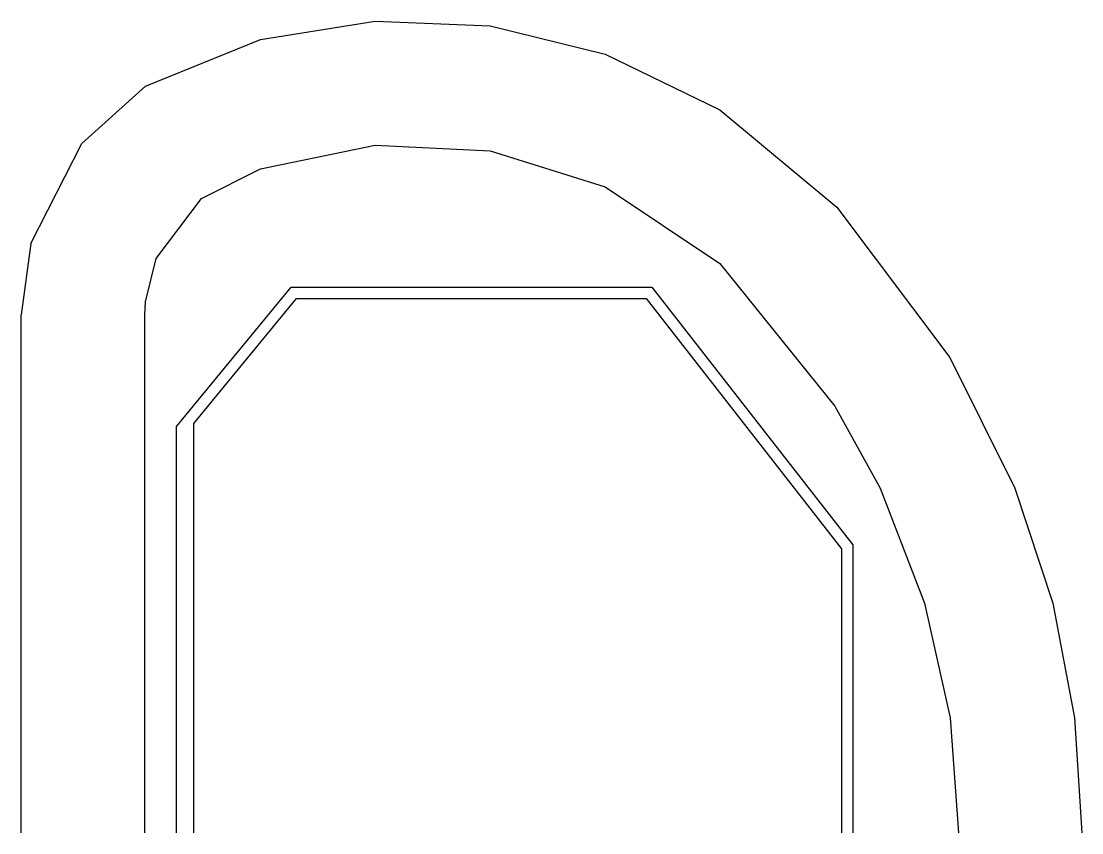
# Model space of a CAD drawing. Extents: x 292 to 1215, y 0 to 706.
import ezdxf

# ---------------------------------------------------------------- set-up
doc = ezdxf.new("R2010")
doc.units = 0
doc.header["$LTSCALE"] = 2.5
doc.header["$MEASUREMENT"] = 0
doc.layers.add('3', color=7, linetype='Continuous')

msp = doc.modelspace()

# ---------------------------------------------------------------- linework, layer by layer
at = {"layer": '3', "color": 7, "linetype": 'Continuous'}
for p, q in [((500, 690.413172), (600, 706.394912)), ((600, 706.394912), (700, 702.350578)), ((700, 702.350578), (800, 677.771604)), ((400, 649.726041), (500, 690.413172)), ((800, 677.771604), (900, 629.141913)), ((344.608596, 600), (400, 649.726041)), ((900, 629.141913), (1001.890976, 544.43679)), ((300, 512.864022), (344.608596, 600)), ((500, 577.913409), (600, 598.635492)), ((600, 598.635492), (700, 593.715917)), ((700, 593.715917), (800, 562.111675)), ((448.660784, 552.196427), (500, 577.913409)), ((800, 562.111675), (900, 495.383744)), ((409.221291, 500), (448.660784, 552.196427)), ((1001.890976, 544.43679), (1100, 413.80551)), ((300, 512.864022), (291.74, 450.871703)), ((400, 462.218509), (409.221291, 500)), ((900, 495.383744), (1000, 371.349108)), ((427, 353.65), (526.6, 475)), ((526.6, 475), (840.8, 475)), ((840.8, 475), (1015.7, 250.7)), ((399.5, 450.871703), (400, 462.218509)), ((442, 356.163515), (531.329328, 465)), ((531.329328, 465), (835.916802, 465)), ((835.916802, 465), (1005.7, 247.262028)), ((291.74, 0), (291.74, 450.871703)), ((399.5, 0), (399.5, 450.871703)), ((1100, 413.80551), (1156.776848, 300)), ((1000, 371.349108), (1039.473591, 300)), ((427, 0), (427, 353.65)), ((442, 0), (442, 356.163515)), ((1039.473591, 300), (1078.183554, 200)), ((1156.776848, 300), (1189.662089, 200)), ((1015.7, 250.7), (1015.7, 0)), ((1005.7, 247.262028), (1005.7, 0)), ((1078.183554, 200), (1100.363921, 100)), ((1189.662089, 200), (1208.741164, 100)), ((1100.363921, 100), (1107.6, 0)), ((1208.741164, 100), (1215, 0))]:
    msp.add_line(p, q, dxfattribs=at)

doc.saveas('drawing.dxf')
